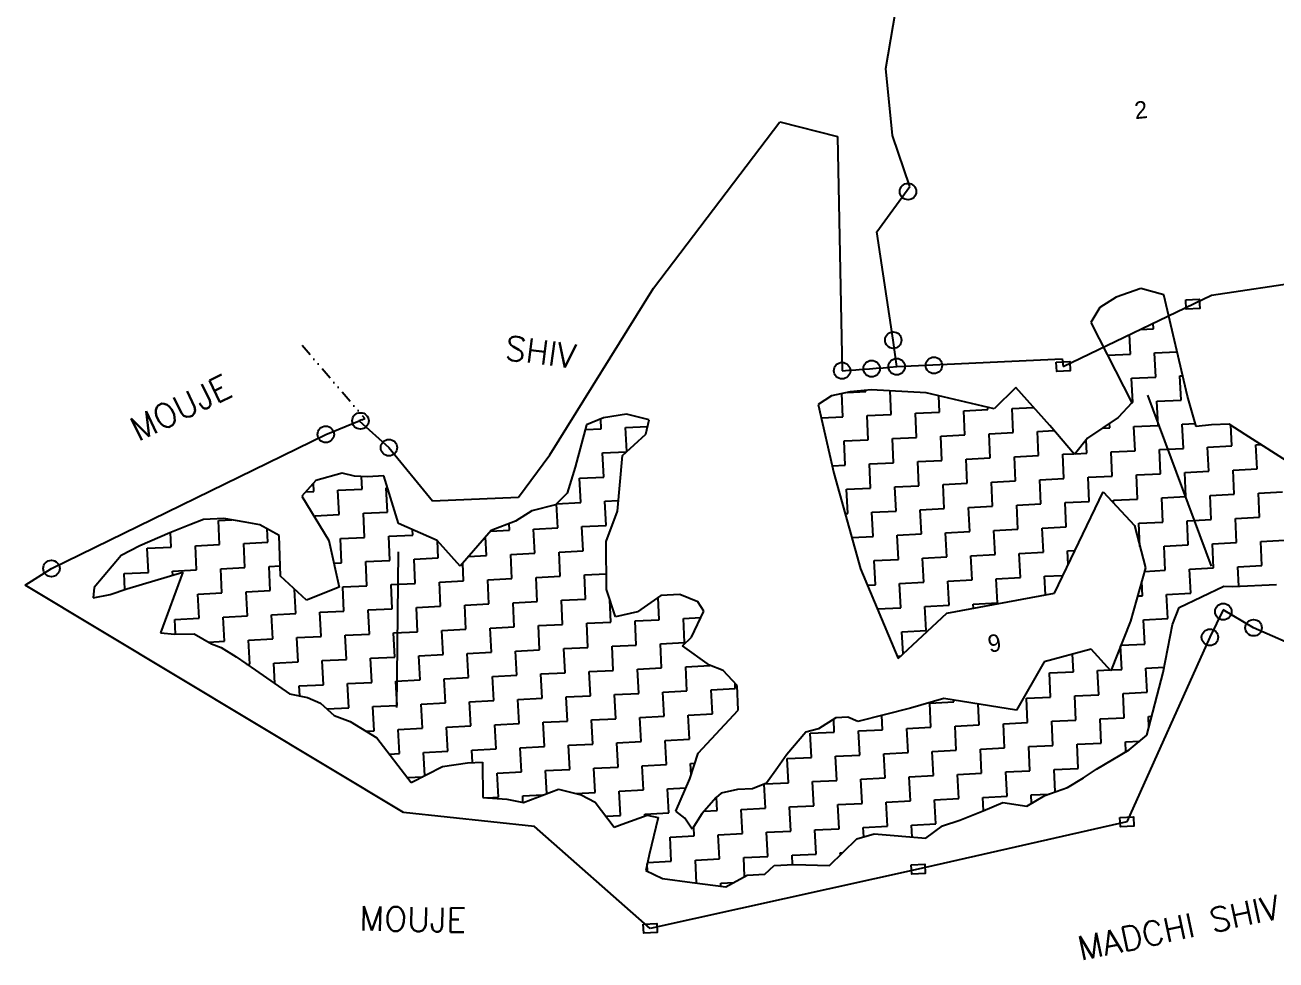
# Model space of a CAD drawing. Header units: metres. Extents: x 354057 to 354976, y 1748985 to 1749928.
# Drawn here: x 354057 to 354573, y 1748985 to 1749371 of the extents above; entities that cross this region are included whole.
import ezdxf

# ---------------------------------------------------------------- set-up
doc = ezdxf.new("R2010")
doc.units = ezdxf.units.M
doc.header["$MEASUREMENT"] = 0
doc.linetypes.add('DIVIDE', pattern=[1.25, 0.5, -0.25, 0, -0.25, 0, -0.25])
for name, color, linetype in [('POLY_HATCH', 12, 'Continuous'), ('POLY_PARCEL', 6, 'Continuous'), ('SYM_ARROW', 1, 'Continuous'), ('TEXT_MAPOUT', 7, 'Continuous'), ('TEXT_PARCEL', 7, 'Continuous'), ('V-BOUND_LINE', 7, 'Continuous'), ('V_DIVIDE_LINE', 7, 'DIVIDE')]:
    doc.layers.add(name, color=color, linetype=linetype)
doc.styles.get("Standard").update_dxf_attribs({"font": 'simplex.shx'})
doc.styles.add('TEXT_MAP', font='')
doc.styles.get('TEXT_MAP').set_extended_font_data('Kruti Dev 050')

msp = doc.modelspace()

# ---------------------------------------------------------------- linework, layer by layer
for points in [[(354536.14, 1749257.3), (354541.69, 1749257.58), (354541.88, 1749253.74), (354536.33, 1749253.46)], [(354482.66, 1749231.64), (354488.21, 1749231.91), (354488.4, 1749228.07), (354482.85, 1749227.8)], [(354508.94, 1749043.66), (354514.49, 1749043.94), (354514.68, 1749040.1), (354509.13, 1749039.82)], [(354422.86, 1749024.11), (354428.42, 1749024.39), (354428.61, 1749020.55), (354423.06, 1749020.27)], [(354312.23, 1748999.72), (354317.78, 1749000), (354317.97, 1748996.16), (354312.42, 1748995.88)]]:
    msp.add_lwpolyline(points, close=True)
for centre in [(354421.5, 1749301.99), (354415.4, 1749240.69), (354394.3, 1749228.07), (354406.48, 1749228.92), (354416.82, 1749229.76), (354432.17, 1749230.26), (354195.52, 1749207.35), (354181.22, 1749201.79), (354207.26, 1749196.33), (354067.98, 1749146.44), (354551.62, 1749128.64), (354546.08, 1749118.06), (354564.1, 1749121.99)]:
    msp.add_circle(centre, 3.4)
at = {"layer": 'POLY_HATCH'}
for p, q in [((354517.59, 1749261.97), (354507.4, 1749258.46)), ((354527.07, 1749259.44), (354517.59, 1749261.97)), ((354507.4, 1749258.46), (354500.6, 1749254.12)), ((354536.83, 1749217.55), (354527.07, 1749259.44)), ((354500.6, 1749254.12), (354496.9, 1749247.93)), ((354496.9, 1749247.93), (354513.92, 1749214.75)), ((354397.58, 1749219.38), (354389.98, 1749217.66)), ((354406.22, 1749220.14), (354397.58, 1749219.38)), ((354429, 1749218.94), (354406.22, 1749220.14)), ((354465.98, 1749221.1), (354457.06, 1749212.32)), ((354479.97, 1749205.39), (354465.98, 1749221.1)), ((354389.98, 1749217.66), (354384.48, 1749214.06)), ((354457.06, 1749212.32), (354429, 1749218.94)), ((354513.92, 1749214.75), (354508.2, 1749208.79)), ((354540.46, 1749205.05), (354536.83, 1749217.55)), ((354305.26, 1749210.16), (354295.76, 1749208.56)), ((354314.68, 1749207.81), (354305.26, 1749210.16)), ((354384.48, 1749214.06), (354390.92, 1749185.74)), ((354288.85, 1749205.68), (354284.08, 1749188.27)), ((354295.76, 1749208.56), (354288.85, 1749205.68)), ((354313.29, 1749201.83), (354314.68, 1749207.81)), ((354490.25, 1749193.55), (354479.97, 1749205.39)), ((354508.2, 1749208.79), (354495.6, 1749200.16)), ((354546.77, 1749205.7), (354540.46, 1749205.05)), ((354554.1, 1749206.06), (354546.77, 1749205.7)), ((354560.67, 1749201.72), (354554.1, 1749206.06)), ((354303.61, 1749193.06), (354313.29, 1749201.83)), ((354495.6, 1749200.16), (354490.25, 1749193.55)), ((354580.75, 1749188.92), (354560.67, 1749201.72)), ((354301.64, 1749170.16), (354303.61, 1749193.06)), ((354187.94, 1749185.76), (354177.09, 1749182.69)), ((354193.07, 1749184.61), (354187.94, 1749185.76)), ((354198.44, 1749184.31), (354193.07, 1749184.61)), ((354205.19, 1749184.65), (354198.44, 1749184.31)), ((354211.24, 1749164.96), (354205.19, 1749184.65)), ((354284.08, 1749188.27), (354280.86, 1749177.5)), ((354390.92, 1749185.74), (354401.9, 1749146.24)), ((354177.09, 1749182.69), (354171.37, 1749176.31)), ((354481.91, 1749136.2), (354501.97, 1749178.11)), ((354501.97, 1749178.11), (354514.97, 1749164.15)), ((354171.37, 1749176.31), (354182.43, 1749157.99)), ((354280.86, 1749177.5), (354276.02, 1749172.75)), ((354266.27, 1749170.3), (354259.44, 1749166.01)), ((354276.02, 1749172.75), (354266.27, 1749170.3)), ((354296.91, 1749157.54), (354301.64, 1749170.16)), ((354125.16, 1749164.44), (354116.86, 1749161.22)), ((354130.69, 1749166.69), (354125.16, 1749164.44)), ((354139.12, 1749167.11), (354130.69, 1749166.69)), ((354147.94, 1749165.57), (354139.12, 1749167.11)), ((354153.92, 1749164.46), (354147.94, 1749165.57)), ((354162.03, 1749160.08), (354153.92, 1749164.46)), ((354227.13, 1749157.93), (354211.24, 1749164.96)), ((354259.44, 1749166.01), (354249.48, 1749162.14)), ((354514.97, 1749164.15), (354519.51, 1749146.69)), ((354116.86, 1749161.22), (354104.44, 1749155.81)), ((354162.58, 1749143.21), (354162.03, 1749160.08)), ((354182.43, 1749157.99), (354186.77, 1749138.78)), ((354236.68, 1749147.43), (354227.13, 1749157.93)), ((354249.48, 1749162.14), (354236.68, 1749147.43)), ((354297.05, 1749137.83), (354296.91, 1749157.54)), ((354104.44, 1749155.81), (354096.75, 1749151.77)), ((354096.75, 1749151.77), (354085.57, 1749138.54)), ((354099.11, 1749138.08), (354122.17, 1749144.86)), ((354122.17, 1749144.86), (354112.98, 1749119.91)), ((354173.22, 1749133.32), (354162.58, 1749143.21)), ((354401.9, 1749146.24), (354417.43, 1749109.31)), ((354519.51, 1749146.69), (354513.26, 1749124.69)), ((354085.57, 1749138.54), (354085.2, 1749134.3)), ((354092.18, 1749135.77), (354099.11, 1749138.08)), ((354186.77, 1749138.78), (354173.22, 1749133.32)), ((354300.71, 1749126.47), (354297.05, 1749137.83)), ((354533.41, 1749130.29), (354551.86, 1749139.09)), ((354551.86, 1749139.09), (354555.53, 1749138.99)), ((354555.53, 1749138.99), (354573.53, 1749139.89)), ((354085.2, 1749134.3), (354092.18, 1749135.77)), ((354319.45, 1749135.29), (354309.91, 1749128.62)), ((354327.32, 1749135.68), (354319.45, 1749135.29)), ((354334.8, 1749132.67), (354327.32, 1749135.68)), ((354337.24, 1749128.85), (354334.8, 1749132.67)), ((354437.55, 1749128), (354481.91, 1749136.2)), ((354309.91, 1749128.62), (354300.71, 1749126.47)), ((354332.19, 1749118.06), (354337.24, 1749128.85)), ((354417.43, 1749109.31), (354437.55, 1749128)), ((354530.65, 1749123.4), (354533.41, 1749130.29)), ((354513.26, 1749124.69), (354505.25, 1749104.27)), ((354526.84, 1749103.5), (354530.65, 1749123.4)), ((354112.98, 1749119.91), (354118.93, 1749119.36)), ((354118.93, 1749119.36), (354126.82, 1749119.47)), ((354126.82, 1749119.47), (354134.07, 1749115.32)), ((354328.42, 1749114.49), (354332.19, 1749118.06)), ((354134.07, 1749115.32), (354138.09, 1749113.83)), ((354138.09, 1749113.83), (354144.21, 1749109.92)), ((354339.52, 1749106.59), (354328.42, 1749114.49)), ((354497.12, 1749113.21), (354477.68, 1749107.91)), ((354505.25, 1749104.27), (354497.12, 1749113.21)), ((354144.21, 1749109.92), (354152.18, 1749104.49)), ((354345.27, 1749104.35), (354339.52, 1749106.59)), ((354477.68, 1749107.91), (354466.3, 1749087.99)), ((354152.18, 1749104.49), (354166.2, 1749094.77)), ((354350.94, 1749098.15), (354345.27, 1749104.35)), ((354520.08, 1749077.63), (354526.84, 1749103.5)), ((354351.44, 1749088.04), (354350.94, 1749098.15)), ((354166.2, 1749094.77), (354173.61, 1749093.17)), ((354173.61, 1749093.17), (354179.08, 1749090.91)), ((354179.08, 1749090.91), (354184.69, 1749085.83)), ((354436.33, 1749092.84), (354422.5, 1749088.82)), ((354466.3, 1749087.99), (354436.33, 1749092.84)), ((354184.69, 1749085.83), (354191.29, 1749083.35)), ((354334.87, 1749070.18), (354351.44, 1749088.04)), ((354396.72, 1749085.08), (354391.66, 1749084.83)), ((354400.76, 1749083.31), (354396.72, 1749085.08)), ((354422.5, 1749088.82), (354400.76, 1749083.31)), ((354191.29, 1749083.35), (354202.34, 1749076.57)), ((354384.56, 1749080.25), (354379.27, 1749078.86)), ((354391.66, 1749084.83), (354384.56, 1749080.25)), ((354202.34, 1749076.57), (354216.51, 1749058.13)), ((354379.27, 1749078.86), (354371.55, 1749069.75)), ((354512.76, 1749071.64), (354520.08, 1749077.63)), ((354331.45, 1749059.6), (354334.87, 1749070.18)), ((354371.55, 1749069.75), (354367.59, 1749064.21)), ((354499.35, 1749063.65), (354512.76, 1749071.64)), ((354216.51, 1749058.13), (354229.43, 1749064.69)), ((354229.43, 1749064.69), (354239.72, 1749066.25)), ((354239.72, 1749066.25), (354245.9, 1749066.56)), ((354245.9, 1749066.56), (354246.07, 1749051.93)), ((354325.63, 1749046.36), (354331.45, 1749059.6)), ((354367.59, 1749064.21), (354363.12, 1749057.79)), ((354487.32, 1749056.01), (354493.89, 1749060)), ((354493.89, 1749060), (354499.35, 1749063.65)), ((354262.8, 1749049.94), (354277.18, 1749055.44)), ((354277.18, 1749055.44), (354286.61, 1749053.1)), ((354351.12, 1749055.22), (354344.43, 1749053.77)), ((354357.31, 1749055.53), (354351.12, 1749055.22)), ((354363.12, 1749057.79), (354357.31, 1749055.53)), ((354477.9, 1749052.73), (354487.32, 1749056.01)), ((354246.07, 1749051.93), (354255.96, 1749051.29)), ((354255.96, 1749051.29), (354262.8, 1749049.94)), ((354286.61, 1749053.1), (354292.4, 1749050.01)), ((354292.4, 1749050.01), (354300.24, 1749039.7)), ((354342.26, 1749051.97), (354336.4, 1749045.2)), ((354344.43, 1749053.77), (354342.26, 1749051.97)), ((354452.56, 1749046.4), (354460.56, 1749049.9)), ((354460.56, 1749049.9), (354470.5, 1749048.42)), ((354470.5, 1749048.42), (354477.9, 1749052.73)), ((354303.56, 1749040.99), (354313.81, 1749044.59)), ((354313.81, 1749044.59), (354318.37, 1749043.69)), ((354329.43, 1749043.45), (354325.63, 1749046.36)), ((354336.4, 1749045.2), (354332.48, 1749038.81)), ((354442.88, 1749042.54), (354452.56, 1749046.4)), ((354300.24, 1749039.7), (354303.56, 1749040.99)), ((354318.37, 1749043.69), (354314.62, 1749028.3)), ((354332.48, 1749038.81), (354329.43, 1749043.45)), ((354428.87, 1749035.09), (354435.67, 1749040.21)), ((354435.67, 1749040.21), (354442.88, 1749042.54)), ((354389.05, 1749023.88), (354400.34, 1749034.86)), ((354400.34, 1749034.86), (354407.57, 1749036.91)), ((354407.57, 1749036.91), (354428.87, 1749035.09)), ((354314.62, 1749028.3), (354313.25, 1749021.76)), ((354362.44, 1749020.31), (354366.21, 1749023.87)), ((354366.21, 1749023.87), (354374.37, 1749024.28)), ((354374.37, 1749024.28), (354389.05, 1749023.88)), ((354313.25, 1749021.76), (354320.18, 1749018.44)), ((354320.18, 1749018.44), (354332.39, 1749016.8)), ((354346.35, 1749015.01), (354355.13, 1749019.95)), ((354355.13, 1749019.95), (354362.44, 1749020.31)), ((354332.39, 1749016.8), (354346.35, 1749015.01))]:
    msp.add_line(p, q, dxfattribs=at)
at = {"layer": 'POLY_HATCH', "linetype": 'Continuous'}
for p, q in [((354517.35, 1749245.12), (354522.74, 1749245.39)), ((354522.74, 1749245.39), (354522.63, 1749247.66)), ((354513.27, 1749234.92), (354512.87, 1749242.97)), ((354503.81, 1749234.45), (354513.27, 1749234.92)), ((354523.24, 1749235.42), (354532.56, 1749235.88)), ((354523.73, 1749225.45), (354523.24, 1749235.42)), ((354513.76, 1749224.95), (354523.73, 1749225.45)), ((354514.26, 1749214.98), (354513.76, 1749224.95)), ((354533.7, 1749225.94), (354534.86, 1749226)), ((354534.2, 1749215.97), (354533.7, 1749225.94)), ((354396.48, 1749219.13), (354404.09, 1749219.51)), ((354404.09, 1749219.51), (354404.07, 1749219.95)), ((354414.56, 1749210.03), (354414.08, 1749219.72)), ((354394.62, 1749209.04), (354394.14, 1749218.6)), ((354434.5, 1749211.02), (354434.17, 1749217.72)), ((354513.81, 1749214.96), (354514.26, 1749214.98)), ((354524.23, 1749215.48), (354534.2, 1749215.97)), ((354524.72, 1749205.51), (354524.23, 1749215.48)), ((354385.72, 1749208.6), (354394.62, 1749209.04)), ((354404.59, 1749209.54), (354414.56, 1749210.03)), ((354405.08, 1749199.57), (354404.59, 1749209.54)), ((354424.53, 1749210.53), (354434.5, 1749211.02)), ((354425.02, 1749200.56), (354424.53, 1749210.53)), ((354444.47, 1749211.52), (354454.44, 1749212.01)), ((354444.96, 1749201.55), (354444.47, 1749211.52)), ((354454.44, 1749212.01), (354454.39, 1749212.95)), ((354464.41, 1749212.51), (354473.24, 1749212.95)), ((354464.9, 1749202.54), (354464.41, 1749212.51)), ((354288.33, 1749203.77), (354294.92, 1749204.09)), ((354294.92, 1749204.09), (354294.72, 1749208.13)), ((354304.89, 1749204.59), (354314.04, 1749205.04)), ((354305.38, 1749194.67), (354304.89, 1749204.59)), ((354501.75, 1749204.37), (354504.78, 1749204.52)), ((354504.78, 1749204.52), (354504.69, 1749206.39)), ((354514.75, 1749205.01), (354524.72, 1749205.51)), ((354515.25, 1749195.04), (354514.75, 1749205.01)), ((354534.69, 1749206), (354540.1, 1749206.27)), ((354535.19, 1749196.03), (354534.69, 1749206)), ((354555.13, 1749197.02), (354554.7, 1749205.67)), ((354395.11, 1749199.07), (354405.08, 1749199.57)), ((354395.61, 1749189.1), (354395.11, 1749199.07)), ((354415.05, 1749200.06), (354425.02, 1749200.56)), ((354415.55, 1749190.09), (354415.05, 1749200.06)), ((354434.99, 1749201.05), (354444.96, 1749201.55)), ((354435.49, 1749191.08), (354434.99, 1749201.05)), ((354454.93, 1749202.04), (354464.9, 1749202.54)), ((354455.43, 1749192.07), (354454.93, 1749202.04)), ((354474.87, 1749203.03), (354481.72, 1749203.37)), ((354475.37, 1749193.06), (354474.87, 1749203.03)), ((354495.31, 1749194.05), (354495.04, 1749199.47)), ((354295.41, 1749194.12), (354305.32, 1749194.62)), ((354295.91, 1749184.15), (354295.41, 1749194.12)), ((354485.34, 1749193.56), (354490.04, 1749193.79)), ((354485.83, 1749183.59), (354485.34, 1749193.56)), ((354490.46, 1749193.81), (354495.31, 1749194.05)), ((354505.28, 1749194.55), (354515.25, 1749195.04)), ((354505.77, 1749184.58), (354505.28, 1749194.55)), ((354525.22, 1749195.54), (354535.19, 1749196.03)), ((354525.71, 1749185.57), (354525.22, 1749195.54)), ((354545.16, 1749196.53), (354555.13, 1749197.02)), ((354545.65, 1749186.56), (354545.16, 1749196.53)), ((354565.1, 1749197.52), (354567.1, 1749197.62)), ((354565.59, 1749187.55), (354565.1, 1749197.52)), ((354390.22, 1749188.84), (354395.61, 1749189.1)), ((354405.58, 1749189.6), (354415.55, 1749190.09)), ((354406.07, 1749179.63), (354405.58, 1749189.6)), ((354425.52, 1749190.59), (354435.49, 1749191.08)), ((354426.01, 1749180.62), (354425.52, 1749190.59)), ((354445.46, 1749191.58), (354455.43, 1749192.07)), ((354445.95, 1749181.61), (354445.46, 1749191.58)), ((354465.4, 1749192.57), (354475.37, 1749193.06)), ((354465.89, 1749182.6), (354465.4, 1749192.57)), ((354196.21, 1749179.2), (354195.95, 1749184.45)), ((354285.94, 1749183.66), (354295.91, 1749184.15)), ((354286.44, 1749173.69), (354285.94, 1749183.66)), ((354475.86, 1749183.09), (354485.83, 1749183.59)), ((354495.8, 1749184.08), (354505.77, 1749184.58)), ((354496.3, 1749174.11), (354495.8, 1749184.08)), ((354515.74, 1749185.07), (354525.71, 1749185.57)), ((354516.24, 1749175.1), (354515.74, 1749185.07)), ((354535.68, 1749186.06), (354545.65, 1749186.56)), ((354536.18, 1749176.09), (354535.68, 1749186.06)), ((354555.62, 1749187.05), (354565.59, 1749187.55)), ((354556.12, 1749177.08), (354555.62, 1749187.05)), ((354172.93, 1749178.05), (354176.27, 1749178.21)), ((354176.27, 1749178.21), (354176.1, 1749181.59)), ((354186.24, 1749178.71), (354196.21, 1749179.2)), ((354186.74, 1749168.74), (354186.24, 1749178.71)), ((354206.18, 1749179.7), (354206.7, 1749179.72)), ((354206.68, 1749169.73), (354206.18, 1749179.7)), ((354396.1, 1749179.13), (354406.07, 1749179.63)), ((354396.6, 1749169.16), (354396.1, 1749179.13)), ((354416.04, 1749180.12), (354426.01, 1749180.62)), ((354416.54, 1749170.15), (354416.04, 1749180.12)), ((354435.98, 1749181.11), (354445.95, 1749181.61)), ((354436.48, 1749171.14), (354435.98, 1749181.11)), ((354455.92, 1749182.1), (354465.89, 1749182.6)), ((354456.42, 1749172.13), (354455.92, 1749182.1)), ((354476.36, 1749173.12), (354475.86, 1749183.09)), ((354566.09, 1749177.58), (354576.06, 1749178.07)), ((354276.47, 1749173.19), (354286.44, 1749173.69)), ((354276.96, 1749163.22), (354276.47, 1749173.19)), ((354296.4, 1749174.18), (354302.01, 1749174.46)), ((354296.9, 1749164.21), (354296.4, 1749174.18)), ((354466.39, 1749172.63), (354476.36, 1749173.12)), ((354486.33, 1749173.62), (354496.3, 1749174.11)), ((354486.82, 1749163.65), (354486.33, 1749173.62)), ((354506.27, 1749174.61), (354516.24, 1749175.1)), ((354506.33, 1749173.43), (354506.27, 1749174.61)), ((354526.21, 1749175.6), (354536.18, 1749176.09)), ((354526.7, 1749165.63), (354526.21, 1749175.6)), ((354546.15, 1749176.59), (354556.12, 1749177.08)), ((354546.64, 1749166.62), (354546.15, 1749176.59)), ((354566.58, 1749167.61), (354566.09, 1749177.58)), ((354176.77, 1749168.24), (354186.74, 1749168.74)), ((354176.81, 1749167.3), (354176.77, 1749168.24)), ((354196.71, 1749169.23), (354206.68, 1749169.73)), ((354197.2, 1749159.26), (354196.71, 1749169.23)), ((354395.55, 1749169.11), (354396.6, 1749169.16)), ((354406.57, 1749169.66), (354416.54, 1749170.15)), ((354407.06, 1749159.69), (354406.57, 1749169.66)), ((354426.51, 1749170.65), (354436.48, 1749171.14)), ((354427, 1749160.68), (354426.51, 1749170.65)), ((354446.45, 1749171.64), (354456.42, 1749172.13)), ((354446.94, 1749161.67), (354446.45, 1749171.64)), ((354466.88, 1749162.66), (354466.39, 1749172.63)), ((354136.89, 1749166.26), (354142.4, 1749166.54)), ((354137.38, 1749156.29), (354136.89, 1749166.26)), ((354157.32, 1749157.28), (354157.05, 1749162.77)), ((354257.02, 1749162.23), (354256.88, 1749165.02)), ((354266.99, 1749162.73), (354276.96, 1749163.22)), ((354267.49, 1749152.76), (354266.99, 1749162.73)), ((354286.93, 1749163.72), (354296.9, 1749164.21)), ((354287.43, 1749153.75), (354286.93, 1749163.72)), ((354456.91, 1749162.16), (354466.88, 1749162.66)), ((354476.85, 1749163.15), (354486.82, 1749163.65)), ((354477.35, 1749153.18), (354476.85, 1749163.15)), ((354516.73, 1749165.13), (354526.7, 1749165.63)), ((354517.21, 1749155.55), (354516.73, 1749165.13)), ((354536.67, 1749166.12), (354546.64, 1749166.62)), ((354537.17, 1749156.15), (354536.67, 1749166.12)), ((354556.61, 1749167.11), (354566.58, 1749167.61)), ((354557.11, 1749157.14), (354556.61, 1749167.11)), ((354117.44, 1749155.3), (354117.14, 1749161.32)), ((354187.23, 1749158.77), (354197.2, 1749159.26)), ((354187.73, 1749148.8), (354187.23, 1749158.77)), ((354207.17, 1749159.76), (354217.14, 1749160.25)), ((354207.67, 1749149.79), (354207.17, 1749159.76)), ((354217.14, 1749160.25), (354217.03, 1749162.4)), ((354227.61, 1749150.78), (354227.26, 1749157.8)), ((354247.55, 1749151.77), (354247.16, 1749159.48)), ((354249.22, 1749161.85), (354257.02, 1749162.23)), ((354398.29, 1749159.25), (354407.06, 1749159.69)), ((354417.03, 1749160.18), (354427, 1749160.68)), ((354417.53, 1749150.21), (354417.03, 1749160.18)), ((354436.97, 1749161.17), (354446.94, 1749161.67)), ((354437.47, 1749151.2), (354436.97, 1749161.17)), ((354457.41, 1749152.19), (354456.91, 1749162.16)), ((354567.08, 1749157.64), (354577.05, 1749158.13)), ((354567.57, 1749147.67), (354567.08, 1749157.64)), ((354107.47, 1749154.81), (354117.44, 1749155.3)), ((354107.97, 1749144.84), (354107.47, 1749154.81)), ((354127.41, 1749155.8), (354137.38, 1749156.29)), ((354127.91, 1749145.83), (354127.41, 1749155.8)), ((354147.35, 1749156.79), (354157.32, 1749157.28)), ((354147.85, 1749146.82), (354147.35, 1749156.79)), ((354257.52, 1749152.26), (354267.49, 1749152.76)), ((354258.01, 1749142.29), (354257.52, 1749152.26)), ((354277.46, 1749153.25), (354287.43, 1749153.75)), ((354277.95, 1749143.28), (354277.46, 1749153.25)), ((354447.44, 1749151.7), (354457.41, 1749152.19)), ((354467.38, 1749152.69), (354477.35, 1749153.18)), ((354467.87, 1749142.72), (354467.38, 1749152.69)), ((354487.32, 1749153.68), (354490.35, 1749153.83)), ((354487.6, 1749148.08), (354487.32, 1749153.68)), ((354527.2, 1749155.66), (354537.17, 1749156.15)), ((354527.69, 1749145.69), (354527.2, 1749155.66)), ((354547.14, 1749156.65), (354557.11, 1749157.14)), ((354547.63, 1749146.68), (354547.14, 1749156.65)), ((354157.82, 1749147.31), (354162.44, 1749147.54)), ((354158.31, 1749137.34), (354157.82, 1749147.31)), ((354184.54, 1749148.64), (354187.73, 1749148.8)), ((354197.7, 1749149.29), (354207.67, 1749149.79)), ((354198.19, 1749139.32), (354197.7, 1749149.29)), ((354217.64, 1749150.28), (354227.61, 1749150.78)), ((354218.13, 1749140.31), (354217.64, 1749150.28)), ((354238.07, 1749141.3), (354237.71, 1749148.61)), ((354240.13, 1749151.4), (354247.55, 1749151.77)), ((354407.56, 1749149.72), (354417.53, 1749150.21)), ((354408.05, 1749139.75), (354407.56, 1749149.72)), ((354427.5, 1749150.71), (354437.47, 1749151.2)), ((354427.99, 1749140.74), (354427.5, 1749150.71)), ((354447.93, 1749141.73), (354447.44, 1749151.7)), ((354557.6, 1749147.17), (354567.57, 1749147.67)), ((354558, 1749139.11), (354557.6, 1749147.17)), ((354098, 1749144.34), (354107.97, 1749144.84)), ((354098.32, 1749137.82), (354098, 1749144.34)), ((354117.94, 1749145.33), (354127.91, 1749145.83)), ((354118.02, 1749143.64), (354117.94, 1749145.33)), ((354137.88, 1749146.32), (354147.85, 1749146.82)), ((354138.37, 1749136.35), (354137.88, 1749146.32)), ((354248.04, 1749141.8), (354258.01, 1749142.29)), ((354267.98, 1749142.79), (354277.95, 1749143.28)), ((354268.48, 1749132.82), (354267.98, 1749142.79)), ((354287.92, 1749143.78), (354297, 1749144.23)), ((354288.42, 1749133.81), (354287.92, 1749143.78)), ((354457.9, 1749142.22), (354467.87, 1749142.72)), ((354458.4, 1749132.25), (354457.9, 1749142.22)), ((354477.84, 1749143.21), (354485.45, 1749143.59)), ((354478.23, 1749135.52), (354477.84, 1749143.21)), ((354519.11, 1749145.26), (354527.69, 1749145.69)), ((354537.66, 1749146.18), (354547.63, 1749146.68)), ((354538.16, 1749136.21), (354537.66, 1749146.18)), ((354148.34, 1749136.85), (354158.31, 1749137.34)), ((354148.84, 1749126.88), (354148.34, 1749136.85)), ((354168.28, 1749137.84), (354168.36, 1749137.84)), ((354168.78, 1749127.87), (354168.28, 1749137.84)), ((354188.22, 1749138.83), (354198.19, 1749139.32)), ((354188.72, 1749128.86), (354188.22, 1749138.83)), ((354208.16, 1749139.82), (354218.13, 1749140.31)), ((354208.66, 1749129.85), (354208.16, 1749139.82)), ((354228.1, 1749140.81), (354238.07, 1749141.3)), ((354228.6, 1749130.84), (354228.1, 1749140.81)), ((354248.54, 1749131.83), (354248.04, 1749141.8)), ((354404.71, 1749139.58), (354408.05, 1749139.75)), ((354418.02, 1749140.24), (354427.99, 1749140.74)), ((354418.52, 1749130.27), (354418.02, 1749140.24)), ((354437.96, 1749141.23), (354447.93, 1749141.73)), ((354438.46, 1749131.26), (354437.96, 1749141.23)), ((354518.22, 1749135.22), (354517.93, 1749141.11)), ((354128.4, 1749135.86), (354138.37, 1749136.35)), ((354128.9, 1749125.89), (354128.4, 1749135.86)), ((354238.57, 1749131.33), (354248.54, 1749131.83)), ((354258.51, 1749132.32), (354268.48, 1749132.82)), ((354259, 1749122.35), (354258.51, 1749132.32)), ((354278.45, 1749133.31), (354288.42, 1749133.81)), ((354278.94, 1749123.34), (354278.45, 1749133.31)), ((354298.88, 1749124.33), (354298.42, 1749133.57)), ((354318.82, 1749125.32), (354318.36, 1749134.53)), ((354448.43, 1749131.76), (354458.4, 1749132.25)), ((354448.52, 1749130.02), (354448.43, 1749131.76)), ((354516.23, 1749135.13), (354518.22, 1749135.22)), ((354528.19, 1749135.72), (354538.16, 1749136.21)), ((354528.68, 1749125.75), (354528.19, 1749135.72)), ((354138.87, 1749126.38), (354148.84, 1749126.88)), ((354139.36, 1749116.41), (354138.87, 1749126.38)), ((354158.81, 1749127.37), (354168.78, 1749127.87)), ((354159.3, 1749117.4), (354158.81, 1749127.37)), ((354178.75, 1749128.36), (354188.72, 1749128.86)), ((354179.24, 1749118.39), (354178.75, 1749128.36)), ((354198.69, 1749129.35), (354208.66, 1749129.85)), ((354199.18, 1749119.38), (354198.69, 1749129.35)), ((354218.63, 1749130.34), (354228.6, 1749130.84)), ((354219.12, 1749120.37), (354218.63, 1749130.34)), ((354239.06, 1749121.36), (354238.57, 1749131.33)), ((354408.82, 1749129.79), (354418.52, 1749130.27)), ((354428.49, 1749130.77), (354438.46, 1749131.26)), ((354428.98, 1749120.8), (354428.49, 1749130.77)), ((354118.93, 1749125.39), (354128.9, 1749125.89)), ((354119.23, 1749119.36), (354118.93, 1749125.39)), ((354229.09, 1749120.87), (354239.06, 1749121.36)), ((354249.03, 1749121.86), (354259, 1749122.35)), ((354249.53, 1749111.89), (354249.03, 1749121.86)), ((354268.97, 1749122.85), (354278.94, 1749123.34)), ((354269.47, 1749112.88), (354268.97, 1749122.85)), ((354288.91, 1749123.84), (354298.88, 1749124.33)), ((354289.41, 1749113.87), (354288.91, 1749123.84)), ((354308.85, 1749124.83), (354318.82, 1749125.32)), ((354309.34, 1749114.86), (354308.85, 1749124.83)), ((354328.79, 1749125.82), (354335.99, 1749126.18)), ((354329.28, 1749115.85), (354328.79, 1749125.82)), ((354518.71, 1749125.25), (354528.68, 1749125.75)), ((354519.21, 1749115.28), (354518.71, 1749125.25)), ((354132.74, 1749116.09), (354139.36, 1749116.41)), ((354149.33, 1749116.91), (354159.3, 1749117.4)), ((354149.83, 1749106.94), (354149.33, 1749116.91)), ((354169.27, 1749117.9), (354179.24, 1749118.39)), ((354169.77, 1749107.93), (354169.27, 1749117.9)), ((354189.21, 1749118.89), (354199.18, 1749119.38)), ((354189.71, 1749108.92), (354189.21, 1749118.89)), ((354209.15, 1749119.88), (354219.12, 1749120.37)), ((354209.65, 1749109.91), (354209.15, 1749119.88)), ((354229.59, 1749110.9), (354229.09, 1749120.87)), ((354419.01, 1749120.3), (354428.98, 1749120.8)), ((354419.47, 1749111.2), (354419.01, 1749120.3)), ((354219.62, 1749110.4), (354229.59, 1749110.9)), ((354239.56, 1749111.39), (354249.53, 1749111.89)), ((354240.05, 1749101.42), (354239.56, 1749111.39)), ((354259.5, 1749112.38), (354269.47, 1749112.88)), ((354259.99, 1749102.41), (354259.5, 1749112.38)), ((354279.44, 1749113.37), (354289.41, 1749113.87)), ((354279.93, 1749103.4), (354279.44, 1749113.37)), ((354299.38, 1749114.36), (354309.34, 1749114.86)), ((354299.87, 1749104.39), (354299.38, 1749114.36)), ((354319.31, 1749115.35), (354329.28, 1749115.85)), ((354319.81, 1749105.38), (354319.31, 1749115.35)), ((354489.79, 1749103.83), (354489.43, 1749111.12)), ((354509.73, 1749104.82), (354509.25, 1749114.48)), ((354509.38, 1749114.8), (354519.21, 1749115.28)), ((354529.18, 1749115.78), (354529.19, 1749115.78)), ((354529.18, 1749115.73), (354529.18, 1749115.78)), ((354148.67, 1749106.88), (354149.83, 1749106.94)), ((354159.8, 1749107.43), (354169.77, 1749107.93)), ((354160.22, 1749098.92), (354159.8, 1749107.43)), ((354179.74, 1749108.42), (354189.71, 1749108.92)), ((354180.23, 1749098.45), (354179.74, 1749108.42)), ((354199.68, 1749109.41), (354209.65, 1749109.91)), ((354200.17, 1749099.44), (354199.68, 1749109.41)), ((354220.11, 1749100.43), (354219.62, 1749110.4)), ((354329.78, 1749105.88), (354339.75, 1749106.37)), ((354330.27, 1749095.91), (354329.78, 1749105.88)), ((354339.75, 1749106.37), (354339.74, 1749106.51)), ((354417.06, 1749110.21), (354418.48, 1749110.28)), ((354230.08, 1749100.93), (354240.05, 1749101.42)), ((354230.58, 1749090.96), (354230.08, 1749100.93)), ((354250.02, 1749101.92), (354259.99, 1749102.41)), ((354250.52, 1749091.95), (354250.02, 1749101.92)), ((354269.96, 1749102.91), (354279.93, 1749103.4)), ((354270.46, 1749092.94), (354269.96, 1749102.91)), ((354289.9, 1749103.9), (354299.87, 1749104.39)), ((354290.4, 1749093.93), (354289.9, 1749103.9)), ((354309.84, 1749104.89), (354319.81, 1749105.38)), ((354310.34, 1749094.92), (354309.84, 1749104.89)), ((354479.82, 1749103.33), (354489.79, 1749103.83)), ((354480.32, 1749093.36), (354479.82, 1749103.33)), ((354499.76, 1749104.32), (354504.97, 1749104.58)), ((354500.26, 1749094.35), (354499.76, 1749104.32)), ((354505.38, 1749104.6), (354509.73, 1749104.82)), ((354519.7, 1749105.31), (354527.26, 1749105.69)), ((354520.2, 1749095.34), (354519.7, 1749105.31)), ((354170.26, 1749097.96), (354180.23, 1749098.45)), ((354170.47, 1749093.85), (354170.26, 1749097.96)), ((354190.2, 1749098.95), (354200.17, 1749099.44)), ((354190.7, 1749088.98), (354190.2, 1749098.95)), ((354210.14, 1749099.94), (354220.11, 1749100.43)), ((354210.64, 1749089.97), (354210.14, 1749099.94)), ((354320.3, 1749095.41), (354330.27, 1749095.91)), ((354320.8, 1749085.44), (354320.3, 1749095.41)), ((354340.24, 1749096.4), (354350.21, 1749096.9)), ((354340.74, 1749086.43), (354340.24, 1749096.4)), ((354350.21, 1749096.9), (354350.11, 1749099.06)), ((354220.61, 1749090.46), (354230.58, 1749090.96)), ((354221.1, 1749080.49), (354220.61, 1749090.46)), ((354240.55, 1749091.45), (354250.52, 1749091.95)), ((354241.04, 1749081.48), (354240.55, 1749091.45)), ((354260.49, 1749092.44), (354270.46, 1749092.94)), ((354260.98, 1749082.47), (354260.49, 1749092.44)), ((354280.43, 1749093.43), (354290.4, 1749093.93)), ((354280.92, 1749083.46), (354280.43, 1749093.43)), ((354300.37, 1749094.42), (354310.34, 1749094.92)), ((354300.86, 1749084.45), (354300.37, 1749094.42)), ((354430.47, 1749090.89), (354440.44, 1749091.38)), ((354430.96, 1749080.92), (354430.47, 1749090.89)), ((354440.44, 1749091.38), (354440.4, 1749092.19)), ((354450.9, 1749081.91), (354450.47, 1749090.55)), ((354470.35, 1749092.87), (354480.32, 1749093.36)), ((354470.84, 1749082.9), (354470.35, 1749092.87)), ((354490.29, 1749093.86), (354500.26, 1749094.35)), ((354490.78, 1749083.89), (354490.29, 1749093.86)), ((354510.23, 1749094.85), (354520.2, 1749095.34)), ((354510.72, 1749084.88), (354510.23, 1749094.85)), ((354181.7, 1749088.53), (354190.7, 1749088.98)), ((354200.67, 1749089.47), (354210.64, 1749089.97)), ((354201.16, 1749079.5), (354200.67, 1749089.47)), ((354310.83, 1749084.95), (354320.8, 1749085.44)), ((354330.77, 1749085.94), (354340.74, 1749086.43)), ((354331.26, 1749075.97), (354330.77, 1749085.94)), ((354411.02, 1749079.93), (354410.73, 1749085.84)), ((354520.69, 1749085.37), (354522.12, 1749085.45)), ((354520.92, 1749080.84), (354520.69, 1749085.37)), ((354211.13, 1749080), (354221.1, 1749080.49)), ((354211.63, 1749070.03), (354211.13, 1749080)), ((354231.07, 1749080.99), (354241.04, 1749081.48)), ((354231.57, 1749071.02), (354231.07, 1749080.99)), ((354251.01, 1749081.98), (354260.98, 1749082.47)), ((354251.51, 1749072.01), (354251.01, 1749081.98)), ((354270.95, 1749082.97), (354280.92, 1749083.46)), ((354271.45, 1749073), (354270.95, 1749082.97)), ((354290.89, 1749083.96), (354300.86, 1749084.45)), ((354291.39, 1749073.99), (354290.89, 1749083.96)), ((354311.33, 1749074.98), (354310.83, 1749084.95)), ((354391.08, 1749078.94), (354390.82, 1749084.29)), ((354401.05, 1749079.43), (354411.02, 1749079.93)), ((354420.99, 1749080.42), (354430.96, 1749080.92)), ((354421.49, 1749070.45), (354420.99, 1749080.42)), ((354440.93, 1749081.41), (354450.9, 1749081.91)), ((354441.43, 1749071.44), (354440.93, 1749081.41)), ((354460.87, 1749082.4), (354470.84, 1749082.9)), ((354461.37, 1749072.43), (354460.87, 1749082.4)), ((354480.81, 1749083.39), (354490.78, 1749083.89)), ((354481.31, 1749073.42), (354480.81, 1749083.39)), ((354500.75, 1749084.38), (354510.72, 1749084.88)), ((354501.25, 1749074.41), (354500.75, 1749084.38)), ((354197.83, 1749079.34), (354201.16, 1749079.5)), ((354301.36, 1749074.48), (354311.33, 1749074.98)), ((354321.29, 1749075.47), (354331.26, 1749075.97)), ((354321.79, 1749065.5), (354321.29, 1749075.47)), ((354381.11, 1749078.44), (354391.08, 1749078.94)), ((354381.61, 1749068.47), (354381.11, 1749078.44)), ((354401.55, 1749069.46), (354401.05, 1749079.43)), ((354511.22, 1749074.91), (354517.12, 1749075.2)), ((354511.42, 1749070.84), (354511.22, 1749074.91)), ((354207.53, 1749069.83), (354211.63, 1749070.03)), ((354221.6, 1749070.52), (354231.57, 1749071.02)), ((354222.07, 1749060.95), (354221.6, 1749070.52)), ((354241.54, 1749071.51), (354251.51, 1749072.01)), ((354241.79, 1749066.36), (354241.54, 1749071.51)), ((354261.48, 1749072.5), (354271.45, 1749073)), ((354261.97, 1749062.53), (354261.48, 1749072.5)), ((354281.42, 1749073.49), (354291.39, 1749073.99)), ((354281.91, 1749063.52), (354281.42, 1749073.49)), ((354301.85, 1749064.51), (354301.36, 1749074.48)), ((354411.52, 1749069.96), (354421.49, 1749070.45)), ((354412.01, 1749059.99), (354411.52, 1749069.96)), ((354431.46, 1749070.95), (354441.43, 1749071.44)), ((354431.95, 1749060.98), (354431.46, 1749070.95)), ((354451.4, 1749071.94), (354461.37, 1749072.43)), ((354451.89, 1749061.97), (354451.4, 1749071.94)), ((354471.34, 1749072.93), (354481.31, 1749073.42)), ((354471.83, 1749062.96), (354471.34, 1749072.93)), ((354491.28, 1749073.92), (354501.25, 1749074.41)), ((354491.77, 1749063.95), (354491.28, 1749073.92)), ((354291.88, 1749064.02), (354301.85, 1749064.51)), ((354311.82, 1749065.01), (354321.79, 1749065.5)), ((354312.32, 1749055.04), (354311.82, 1749065.01)), ((354331.76, 1749066), (354333.55, 1749066.09)), ((354331.99, 1749061.28), (354331.76, 1749066)), ((354371.64, 1749067.98), (354381.61, 1749068.47)), ((354372.13, 1749058.01), (354371.64, 1749067.98)), ((354391.58, 1749068.97), (354401.55, 1749069.46)), ((354392.07, 1749059), (354391.58, 1749068.97)), ((354214.92, 1749060.2), (354221.2, 1749060.51)), ((354252, 1749062.04), (354261.97, 1749062.53)), ((354252.5, 1749052.07), (354252, 1749062.04)), ((354271.94, 1749063.03), (354281.91, 1749063.52)), ((354272.41, 1749053.62), (354271.94, 1749063.03)), ((354292.38, 1749054.05), (354291.88, 1749064.02)), ((354402.04, 1749059.49), (354412.01, 1749059.99)), ((354402.54, 1749049.52), (354402.04, 1749059.49)), ((354421.98, 1749060.48), (354431.95, 1749060.98)), ((354422.48, 1749050.51), (354421.98, 1749060.48)), ((354441.92, 1749061.47), (354451.89, 1749061.97)), ((354442.42, 1749051.5), (354441.92, 1749061.47)), ((354461.86, 1749062.46), (354471.83, 1749062.96)), ((354462.36, 1749052.49), (354461.86, 1749062.46)), ((354481.8, 1749063.45), (354491.77, 1749063.95)), ((354482.26, 1749054.25), (354481.8, 1749063.45)), ((354302.35, 1749054.54), (354312.32, 1749055.04)), ((354302.84, 1749044.57), (354302.35, 1749054.54)), ((354322.28, 1749055.53), (354329.83, 1749055.91)), ((354322.78, 1749045.56), (354322.28, 1749055.53)), ((354362.66, 1749047.54), (354362.17, 1749057.42)), ((354362.45, 1749057.53), (354372.13, 1749058.01)), ((354382.1, 1749058.5), (354392.07, 1749059)), ((354382.6, 1749048.53), (354382.1, 1749058.5)), ((354247.63, 1749051.83), (354252.5, 1749052.07)), ((354262.47, 1749052.56), (354270.73, 1749052.97)), ((354262.59, 1749049.98), (354262.47, 1749052.56)), ((354284.38, 1749053.65), (354292.38, 1749054.05)), ((354342.72, 1749046.55), (354342.44, 1749052.12)), ((354392.57, 1749049.03), (354402.54, 1749049.52)), ((354393.06, 1749039.06), (354392.57, 1749049.03)), ((354412.51, 1749050.02), (354422.48, 1749050.51)), ((354413, 1749040.05), (354412.51, 1749050.02)), ((354432.45, 1749051.01), (354442.42, 1749051.5)), ((354432.94, 1749041.04), (354432.45, 1749051.01)), ((354452.39, 1749052), (354462.36, 1749052.49)), ((354452.66, 1749046.45), (354452.39, 1749052)), ((354472.33, 1749052.99), (354479.7, 1749053.36)), ((354472.5, 1749049.58), (354472.33, 1749052.99)), ((354296.76, 1749044.27), (354302.84, 1749044.57)), ((354312.81, 1749045.07), (354322.78, 1749045.56)), ((354312.85, 1749044.26), (354312.81, 1749045.07)), ((354337.34, 1749046.29), (354342.72, 1749046.55)), ((354352.69, 1749047.05), (354362.66, 1749047.54)), ((354353.18, 1749037.08), (354352.69, 1749047.05)), ((354372.63, 1749048.04), (354382.6, 1749048.53)), ((354373.12, 1749038.07), (354372.63, 1749048.04)), ((354333.24, 1749036.09), (354333.06, 1749039.76)), ((354383.09, 1749038.56), (354393.06, 1749039.06)), ((354403.03, 1749039.55), (354413, 1749040.05)), ((354403.23, 1749035.68), (354403.03, 1749039.55)), ((354422.97, 1749040.54), (354432.94, 1749041.04)), ((354423.22, 1749035.57), (354422.97, 1749040.54)), ((354323.28, 1749035.59), (354333.24, 1749036.09)), ((354323.77, 1749025.62), (354323.28, 1749035.59)), ((354343.21, 1749036.58), (354353.18, 1749037.08)), ((354343.71, 1749026.61), (354343.21, 1749036.58)), ((354363.15, 1749037.57), (354373.12, 1749038.07)), ((354363.65, 1749027.6), (354363.15, 1749037.57)), ((354383.59, 1749028.59), (354383.09, 1749038.56)), ((354373.62, 1749028.1), (354383.59, 1749028.59)), ((354393.56, 1749029.09), (354394.45, 1749029.13)), ((354393.6, 1749028.31), (354393.56, 1749029.09)), ((354313.98, 1749021.41), (354313.83, 1749024.52)), ((354313.96, 1749025.14), (354323.77, 1749025.62)), ((354333.74, 1749026.12), (354343.71, 1749026.61)), ((354334.21, 1749016.56), (354333.74, 1749026.12)), ((354353.68, 1749027.11), (354363.65, 1749027.6)), ((354354.07, 1749019.35), (354353.68, 1749027.11)), ((354373.81, 1749024.25), (354373.62, 1749028.1)), ((354344.2, 1749016.64), (354349.76, 1749016.92)), ((354344.27, 1749015.27), (354344.2, 1749016.64))]:
    msp.add_line(p, q, dxfattribs=at)
at = {"layer": 'POLY_PARCEL'}
for p, q in [((354546.78, 1749259.25), (354670.62, 1749277.86)), ((354485.53, 1749229.85), (354546.78, 1749259.25)), ((354416.82, 1749229.76), (354485.17, 1749232.94)), ((354485.17, 1749232.94), (354485.53, 1749229.85))]:
    msp.add_line(p, q, dxfattribs=at)
at = {"layer": 'SYM_ARROW'}
for points in [[(354520.38, 1749217.99), (354546.61, 1749147.45)], [(354211.03, 1749153.35), (354210.43, 1749089.06)]]:
    msp.add_lwpolyline(points, dxfattribs=at)
for points in [[(354520.36, 1749217.98), (354520.32, 1749218.16), (354520.41, 1749218)], [(354211, 1749153.35), (354211.03, 1749153.53), (354211.06, 1749153.35)]]:
    msp.add_solid(points, dxfattribs=at)
at = {"layer": 'V-BOUND_LINE'}
for p, q in [((354412.31, 1749352.84), (354426.9, 1749438.9)), ((354415.15, 1749325.2), (354412.31, 1749352.84)), ((354316.48, 1749262.14), (354368.66, 1749330.82)), ((354368.66, 1749330.82), (354392.43, 1749324.68)), ((354392.43, 1749324.68), (354394.3, 1749228.07)), ((354422.3, 1749304.08), (354415.15, 1749325.2)), ((354408.57, 1749285.34), (354422.3, 1749304.08)), ((354415.4, 1749240.69), (354408.57, 1749285.34)), ((354273.7, 1749193.31), (354316.48, 1749262.14)), ((354416.82, 1749229.76), (354415.4, 1749240.69)), ((354181.22, 1749201.79), (354194.98, 1749207.39)), ((354194.98, 1749207.39), (354207.26, 1749196.33)), ((354067.98, 1749146.44), (354181.22, 1749201.79)), ((354207.26, 1749196.33), (354225.2, 1749174.42)), ((354260.74, 1749175.86), (354273.7, 1749193.31)), ((354225.2, 1749174.42), (354260.74, 1749175.86)), ((354057.08, 1749139.61), (354067.98, 1749146.44)), ((354213.27, 1749045.71), (354057.08, 1749139.61)), ((354551.56, 1749129.35), (354546.08, 1749118.06)), ((354564.1, 1749121.99), (354551.56, 1749129.35)), ((354593.28, 1749109.1), (354564.1, 1749121.99)), ((354546.08, 1749118.06), (354511.81, 1749041.88)), ((354267.3, 1749039.94), (354213.27, 1749045.71)), ((354315.1, 1748997.94), (354267.3, 1749039.94)), ((354511.81, 1749041.88), (354425.74, 1749022.33)), ((354425.74, 1749022.33), (354315.1, 1748997.94))]:
    msp.add_line(p, q, dxfattribs=at)
msp.add_arc((354333.14, 1750193.43), 967.29, 273.62518, 274.96294, dxfattribs=at)
at = {"layer": 'V_DIVIDE_LINE', "ltscale": 10}
for p, q in [((354171.45, 1749238.59), (354197.37, 1749208.32)), ((354196.11, 1749207.83), (354194.98, 1749207.39)), ((354196.11, 1749207.83), (354197.37, 1749208.32))]:
    msp.add_line(p, q, dxfattribs=at)

# ---------------------------------------------------------------- texts
at = {"layer": 'TEXT_MAPOUT'}
for s, height, rotation, p in [('SHIV', 9.982, 352.5507, (354254.77, 1749232.73)), ('MOUJE', 9.982, 26.014, (354103.7, 1749198.6)), ('MADCHI SHIV', 9.9822, 11.993, (354492.82, 1748984.53)), ('MOUJE', 9.982, 358.9751, (354195.02, 1748997.09))]:
    msp.add_text(s, height=height, rotation=rotation, dxfattribs=at).set_placement(p)
at = {"layer": 'TEXT_PARCEL', "style": 'TEXT_MAP'}
for s, rotation, p in [('2', 5.9325, (354515.3, 1749331.85)), ('9', 10.4273, (354455.16, 1749111.66))]:
    msp.add_text(s, height=7.19, rotation=rotation, dxfattribs=at).set_placement(p)

doc.saveas('drawing.dxf')
